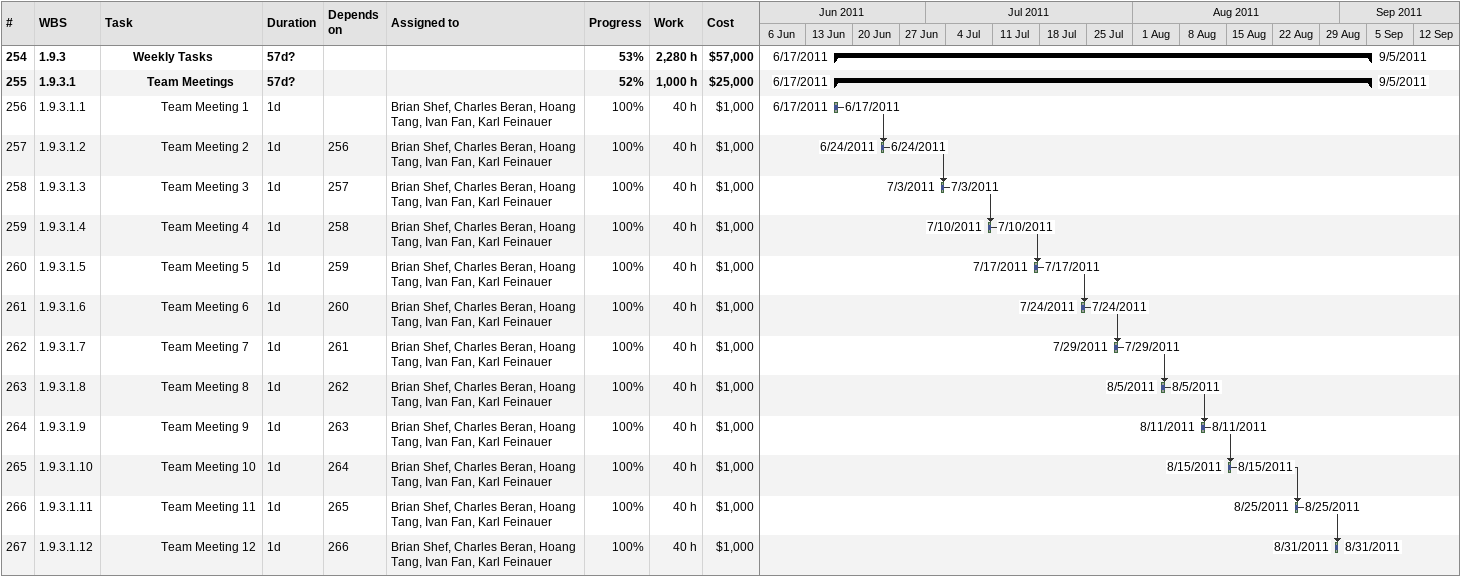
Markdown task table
| ID | WBS | Task | Duration | Start | Finish | Predecessors | Resources | % complete | Work (h) | Cost ($) |
|---|---|---|---|---|---|---|---|---|---|---|
| 254 | 1.9.3 | **Weekly Tasks** | 57d? | 2011-06-17 | 2011-09-05 |  |  | 53 | 2280 | 57000 |
| 255 | 1.9.3.1 | **Team Meetings** | 57d? | 2011-06-17 | 2011-09-05 |  |  | 52 | 1000 | 25000 |
| 256 | 1.9.3.1.1 | Team Meeting 1 | 1d | 2011-06-17 | 2011-06-17 |  | Brian Shef, Charles Beran, Hoang Tang, Ivan Fan, Karl Feinauer | 100 | 40 | 1000 |
| 257 | 1.9.3.1.2 | Team Meeting 2 | 1d | 2011-06-24 | 2011-06-24 | 256 | Brian Shef, Charles Beran, Hoang Tang, Ivan Fan, Karl Feinauer | 100 | 40 | 1000 |
| 258 | 1.9.3.1.3 | Team Meeting 3 | 1d | 2011-07-03 | 2011-07-03 | 257 | Brian Shef, Charles Beran, Hoang Tang, Ivan Fan, Karl Feinauer | 100 | 40 | 1000 |
| 259 | 1.9.3.1.4 | Team Meeting 4 | 1d | 2011-07-10 | 2011-07-10 | 258 | Brian Shef, Charles Beran, Hoang Tang, Ivan Fan, Karl Feinauer | 100 | 40 | 1000 |
| 260 | 1.9.3.1.5 | Team Meeting 5 | 1d | 2011-07-17 | 2011-07-17 | 259 | Brian Shef, Charles Beran, Hoang Tang, Ivan Fan, Karl Feinauer | 100 | 40 | 1000 |
| 261 | 1.9.3.1.6 | Team Meeting 6 | 1d | 2011-07-24 | 2011-07-24 | 260 | Brian Shef, Charles Beran, Hoang Tang, Ivan Fan, Karl Feinauer | 100 | 40 | 1000 |
| 262 | 1.9.3.1.7 | Team Meeting 7 | 1d | 2011-07-29 | 2011-07-29 | 261 | Brian Shef, Charles Beran, Hoang Tang, Ivan Fan, Karl Feinauer | 100 | 40 | 1000 |
| 263 | 1.9.3.1.8 | Team Meeting 8 | 1d | 2011-08-05 | 2011-08-05 | 262 | Brian Shef, Charles Beran, Hoang Tang, Ivan Fan, Karl Feinauer | 100 | 40 | 1000 |
| 264 | 1.9.3.1.9 | Team Meeting 9 | 1d | 2011-08-11 | 2011-08-11 | 263 | Brian Shef, Charles Beran, Hoang Tang, Ivan Fan, Karl Feinauer | 100 | 40 | 1000 |
| 265 | 1.9.3.1.10 | Team Meeting 10 | 1d | 2011-08-15 | 2011-08-15 | 264 | Brian Shef, Charles Beran, Hoang Tang, Ivan Fan, Karl Feinauer | 100 | 40 | 1000 |
| 266 | 1.9.3.1.11 | Team Meeting 11 | 1d | 2011-08-25 | 2011-08-25 | 265 | Brian Shef, Charles Beran, Hoang Tang, Ivan Fan, Karl Feinauer | 100 | 40 | 1000 |
| 267 | 1.9.3.1.12 | Team Meeting 12 | 1d | 2011-08-31 | 2011-08-31 | 266 | Brian Shef, Charles Beran, Hoang Tang, Ivan Fan, Karl Feinauer | 100 | 40 | 1000 |
